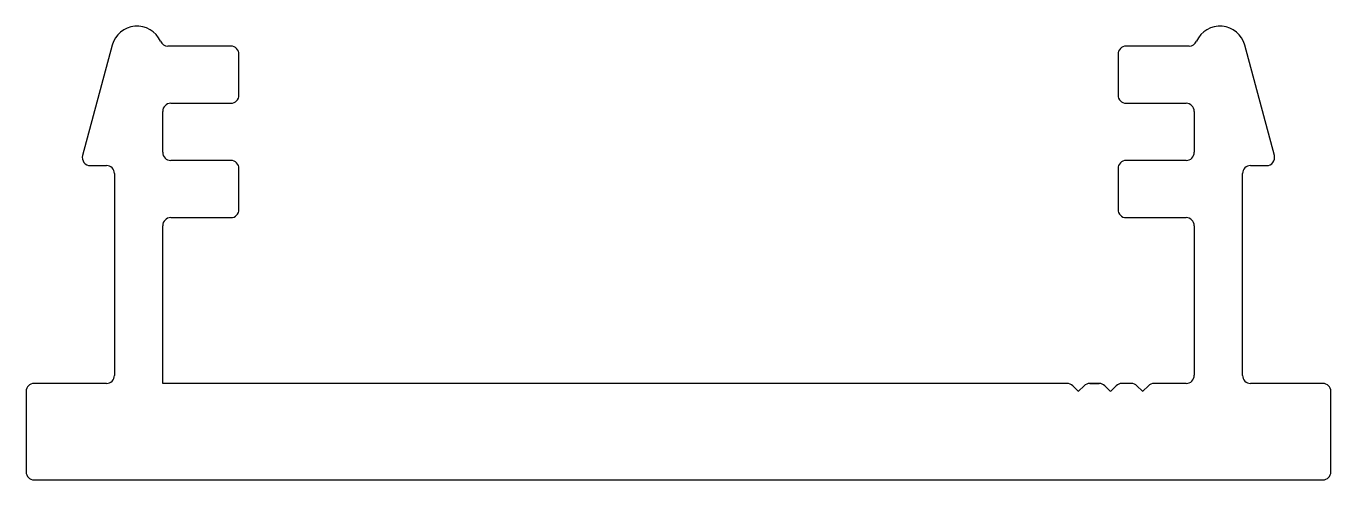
# Model space of a CAD drawing. Header units: inches. Extents: x -20.2 to 20.4, y 0.2 to 14.3.
import ezdxf

# ---------------------------------------------------------------- set-up
doc = ezdxf.new("R2010")
doc.units = ezdxf.units.IN
doc.header["$MEASUREMENT"] = 0

msp = doc.modelspace()

# ---------------------------------------------------------------- linework, layer by layer
at = {"color": 4, "linetype": 'Continuous'}
for p, q in [((-17.498, 13.708), (-18.417, 10.279)), ((-13.805, 13.679), (-15.764, 13.679)), ((-13.551, 12.155), (-13.551, 13.425)), ((13.8, 13.425), (13.8, 12.155)), ((16.013, 13.679), (14.054, 13.679)), ((18.666, 10.279), (17.747, 13.708)), ((-15.672, 11.901), (-13.805, 11.901)), ((14.054, 11.901), (15.92, 11.901)), ((-15.926, 10.377), (-15.926, 11.647)), ((16.174, 11.647), (16.174, 10.377)), ((-18.176, 9.965), (-17.676, 9.965)), ((-13.805, 10.123), (-15.672, 10.123)), ((-13.551, 8.599), (-13.551, 9.869)), ((13.8, 9.869), (13.8, 8.599)), ((15.92, 10.123), (14.054, 10.123)), ((17.924, 9.965), (18.424, 9.965)), ((-17.426, 9.715), (-17.426, 3.44)), ((17.674, 3.44), (17.674, 9.715)), ((-15.672, 8.345), (-13.805, 8.345)), ((14.054, 8.345), (15.92, 8.345)), ((-15.926, 3.19), (-15.926, 8.091)), ((16.174, 8.091), (16.174, 3.444)), ((-20.176, 2.94), (-20.176, 0.44)), ((-17.676, 3.19), (-19.926, 3.19)), ((12.214, 3.19), (-15.926, 3.19)), ((12.214, 3.19), (12.214, 3.19)), ((12.562, 2.945), (12.39, 3.117)), ((12.744, 3.117), (12.573, 2.945)), ((13.214, 3.19), (12.921, 3.19)), ((12.921, 3.19), (13.214, 3.19)), ((13.214, 3.19), (12.921, 3.19)), ((12.921, 3.19), (13.214, 3.19)), ((13.214, 3.19), (12.921, 3.19)), ((13.561, 2.945), (13.39, 3.117)), ((13.744, 3.117), (13.573, 2.945)), ((14.213, 3.19), (13.921, 3.19)), ((14.561, 2.945), (14.39, 3.117)), ((14.744, 3.117), (14.573, 2.945)), ((15.92, 3.19), (14.921, 3.19)), ((20.174, 3.19), (17.924, 3.19)), ((20.424, 0.44), (20.424, 2.94)), ((-19.926, 0.19), (20.174, 0.19))]:
    msp.add_line(p, q, dxfattribs=at)
for centre, radius, start, end in [((-16.726, 13.501), 0.8, 24.2133, 165), ((16.974, 13.501), 0.8, 15, 155.7867), ((-15.764, 13.933), 0.254, 204.2133, 270), ((16.013, 13.933), 0.254, 270, 335.7867), ((-13.805, 13.425), 0.254, 360, 90), ((14.054, 13.425), 0.254, 90, 180), ((-15.672, 11.647), 0.254, 90, 180), ((-13.805, 12.155), 0.254, 270, 360), ((14.054, 12.155), 0.254, 180, 270), ((15.92, 11.647), 0.254, 360, 90), ((-18.176, 10.215), 0.25, 165, 270), ((-15.672, 10.377), 0.254, 180, 270), ((15.92, 10.377), 0.254, 270, 0), ((18.424, 10.215), 0.25, 270, 15), ((-17.676, 9.715), 0.25, 360, 90), ((-13.805, 9.869), 0.254, 0, 90), ((14.054, 9.869), 0.254, 90, 180), ((17.924, 9.715), 0.25, 90, 180), ((-13.805, 8.599), 0.254, 270, 360), ((14.054, 8.599), 0.254, 180, 270), ((-15.672, 8.091), 0.254, 90, 180), ((15.92, 8.091), 0.254, 360, 90), ((-17.676, 3.44), 0.25, 270, 0), ((15.92, 3.444), 0.254, 270, 360), ((17.924, 3.44), 0.25, 180, 270), ((-19.926, 2.94), 0.25, 90, 180), ((12.214, 2.94), 0.25, 45, 90), ((12.567, 2.951), 0.008, 225, 315), ((12.921, 2.94), 0.25, 90, 135), ((13.214, 2.94), 0.25, 45, 90), ((13.567, 2.951), 0.008, 225, 315), ((13.921, 2.94), 0.25, 90, 135), ((14.213, 2.94), 0.25, 45, 90), ((14.567, 2.951), 0.008, 225, 315), ((14.921, 2.94), 0.25, 90, 135), ((20.174, 2.94), 0.25, 360, 90), ((-19.926, 0.44), 0.25, 180, 270), ((20.174, 0.44), 0.25, 270, 0)]:
    msp.add_arc(centre, radius, start, end, dxfattribs=at)

doc.saveas('drawing.dxf')
